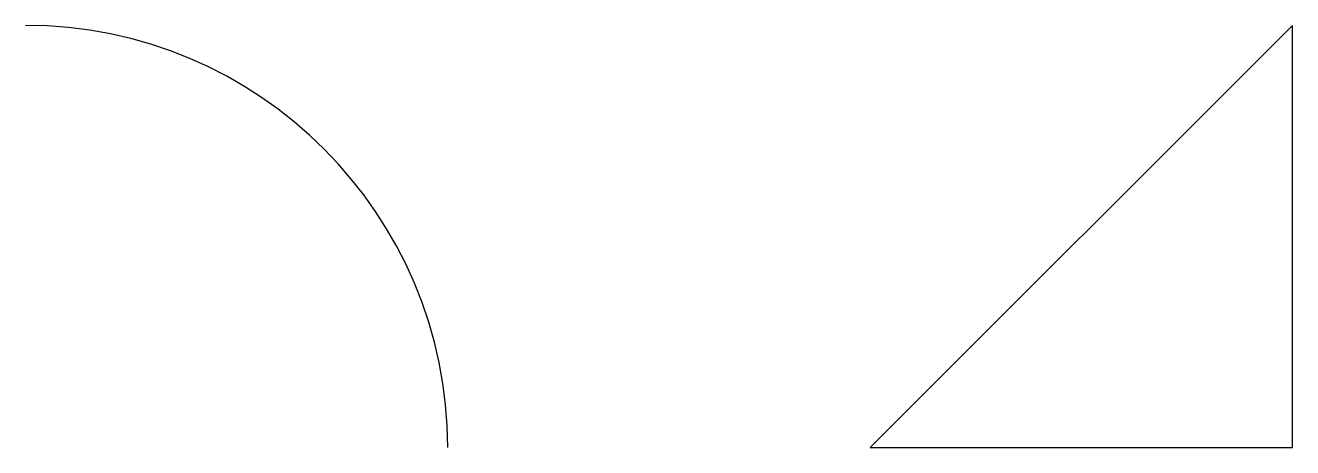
# Model space of a CAD drawing. Header units: millimetres. Extents: x 0 to 15, y 0 to 5.
import ezdxf

# ---------------------------------------------------------------- set-up
doc = ezdxf.new("R2010")
doc.units = ezdxf.units.MM
doc.layers.add('SURVEY', color=7, linetype='Continuous', true_color=0x123456)

msp = doc.modelspace()

# ---------------------------------------------------------------- linework, layer by layer
at = {"layer": 'SURVEY'}
msp.add_lwpolyline([(10, 0), (15, 0), (15, 5)], close=True, dxfattribs=at)
msp.add_arc((0, 0), 5, 0, 90, dxfattribs=at)

doc.saveas('drawing.dxf')
